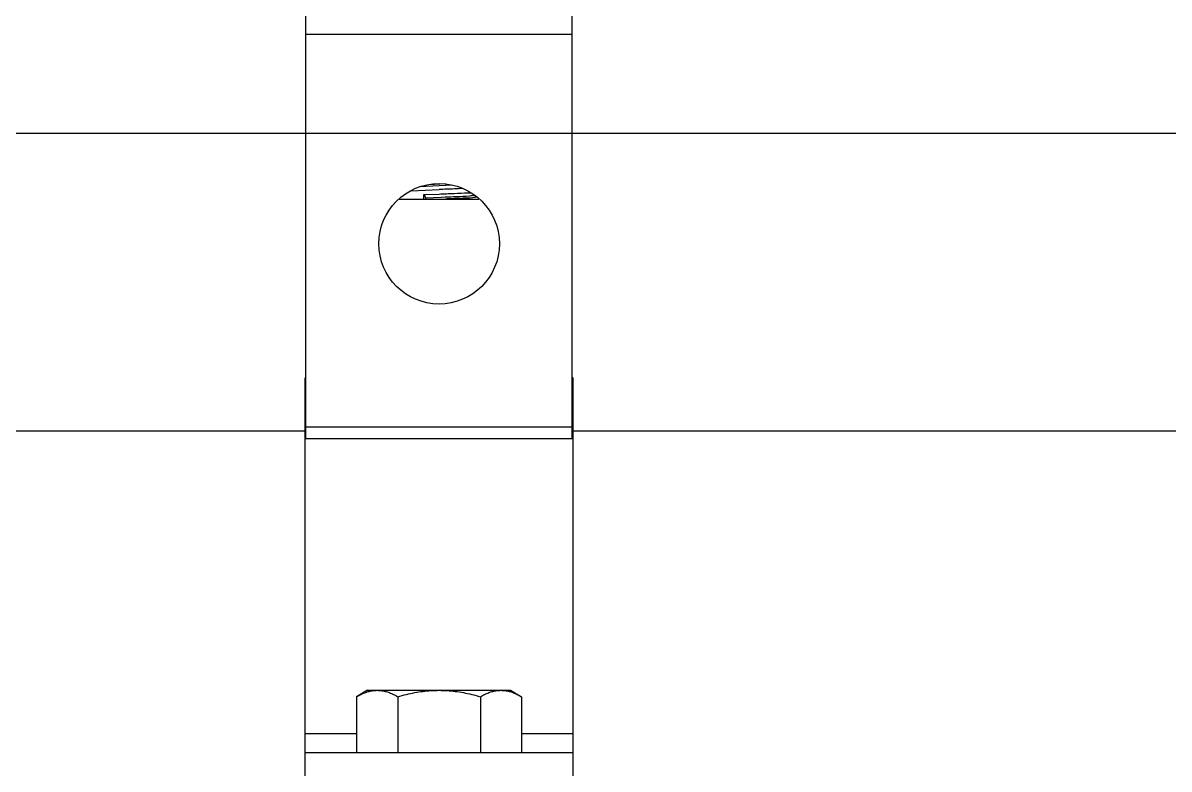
# Model space of a CAD drawing. Extents: x 795723 to 6584336, y 16443136 to 18851075.
# Drawn here: x 1994221 to 1994967, y 17882307 to 17882793 of the extents above; entities that cross this region are included whole.
import ezdxf

# ---------------------------------------------------------------- set-up
doc = ezdxf.new("R2010")
doc.units = 0
doc.header["$LTSCALE"] = 1000
doc.header["$MEASUREMENT"] = 0
doc.layers.add('02___PRT_ALL_AXES', color=7, linetype='Continuous')
doc.layers.add('JZ_0', color=7, linetype='Continuous')

# ---------------------------------------------------------------- blocks, each defined once
blk = doc.blocks.new('抗震大样2')
at = {"color": 3, "linetype": 'Continuous'}
for p, q in [((3892.995629806072, -3734.070923805004), (3892.995629806072, -3336.771231009858)), ((4140.581992366351, -3734.070923805004), (4140.581992366351, -3336.771231009858)), ((3892.995629806072, -3357.957312370883), (4140.581992366351, -3357.957312370883)), ((3892.995629806072, -3677.410186214838), (3892.16480308678, -3677.410186214838)), ((3892.16480308678, -4026.357408607379), (3892.16480308678, -3677.415757320588)), ((4141.412819085177, -3677.410186214838), (4140.581992366351, -3677.410186214838)), ((4141.412819085177, -4026.357408607379), (4141.412819085177, -3677.415757320588)), ((3892.995629806072, -3723.126221344806), (4140.581992366351, -3723.126221344806)), ((3892.995629806072, -3734.070923805004), (4140.581992366351, -3734.070923805004)), ((3940.040326231159, -4008.61432951293), (3892.16480308678, -4008.61432951293)), ((4141.412819085177, -4008.61432951293), (4093.537295941263, -4008.61432951293))]:
    blk.add_line(p, q, dxfattribs=at)
at = {"color": 133, "linetype": 'Continuous'}
for p, q in [((3990.972778920084, -3503.424883278785), (4016.788811084814, -3502.369706051657)), ((4029.088005738333, -3498.449416937307), (3998.74784604134, -3499.86470550322)), ((4002.735000459012, -3507.090708607109), (4004.186048550066, -3507.030786651187)), ((4002.735000459012, -3507.090708607109), (4004.357794722542, -3510.41401549452)), ((4002.735000459012, -3511.244842210552), (4002.735000459012, -3507.090708607109)), ((4004.186048550066, -3507.030786651187), (4016.788811084814, -3506.523839655798)), ((4022.695564469323, -3497.101933773141), (4007.137733202893, -3497.842255872209)), ((3979.725117655005, -3511.244842210552), (4053.852504516952, -3511.244842210552)), ((4018.652100728825, -3509.763305354863), (4004.357794722542, -3510.41401549452)), ((4004.357794722542, -3510.41401549452), (4004.357794722542, -3511.244842210552)), ((4022.562124559656, -3509.570553721394), (4018.652100728825, -3509.763305354863))]:
    blk.add_line(p, q, dxfattribs=at)
for points, start_tangent, end_tangent in [([(4038.77733646147, -3501.411674615461), (4031.030375919305, -3501.795046183979), (4016.788811084814, -3502.369706051657)], (-0.9989735431554455, -0.04529746213040179), (-0.9992093669211513, -0.03975727678089208)), ([(4016.788811084814, -3506.523839655798), (4030.794513062574, -3505.958965466591), (4043.674033946358, -3505.393990838667), (4046.049288405105, -3505.344863017555)], (0.9992093668997287, 0.03975727731929883), (0.9998057470307163, 0.01970959675770374)), ([(4050.289298869669, -3507.902685697656), (4045.140914976131, -3508.461885042256), (4032.747653998435, -3509.112595182378), (4022.562124559656, -3509.570553721394)], (-0.9964434837455963, -0.08426377454718947), (-0.9987624547412324, -0.04973488714441741)), ([(4052.010802200995, -3509.379555058898), (4048.011188745499, -3509.948225040454), (4036.361593824346, -3510.596533630742), (4022.639461151324, -3511.244842210552)], (-0.9952166330174596, -0.09769264744795962), (-0.9989717251310297, -0.04533753840621121))]:
    blk.add_spline(points, degree=3, dxfattribs=dict(at, start_tangent=start_tangent, end_tangent=end_tangent))
at = {"layer": '02___PRT_ALL_AXES', "color": 1, "linetype": 'Continuous'}
for p, q in [((3892.16480308678, -3727.259789408185), (568.8579230867326, -3727.259789408185)), ((8877.125123086851, -3727.259789408185), (4141.412819085177, -3727.259789408185))]:
    blk.add_line(p, q, dxfattribs=at)
at = {"layer": '02___PRT_ALL_AXES', "color": 3, "linetype": 'Continuous'}
for p, q in [((3950.322673487477, -3968.199538217625), (3940.040326231159, -3974.136054183356)), ((3940.040326231159, -3974.136054183356), (3940.040326231159, -4026.357408607379)), ((3950.322673487477, -3968.199538217625), (4083.254948684946, -3968.199538217625)), ((3978.414568638895, -3974.136054183356), (3978.414568638895, -4026.357408607379)), ((4055.163053533062, -3974.136054183356), (4055.163053533062, -4026.357408607379)), ((4083.254948684946, -3968.199538217625), (4093.537295941263, -3974.136054183356)), ((4093.537295941263, -3974.136054183356), (4093.537295941263, -4026.357408607379)), ((3892.16480308678, -4076.207011810504), (3892.16480308678, -4026.357408607379)), ((4141.412819085177, -4026.357408607379), (3892.16480308678, -4026.357408607379)), ((4141.412819085177, -4076.207011810504), (4141.412819085177, -4026.357408607379))]:
    blk.add_line(p, q, dxfattribs=at)
blk.add_circle((4016.788811084814, -3552.786178217502), 56.08080360000001, dxfattribs=at)
for points, start_tangent, end_tangent in [([(3940.040326231159, -3974.136054183356), (3944.041848885827, -3972.015962432604), (3947.900947568007, -3970.367067826912), (3950.713875391521, -3969.438729639165)], (0.866025403424822, 0.5000000006228741), (0.9613033100494018, 0.2754921887968214)), ([(3950.713875391521, -3969.438729639165), (3951.692096339539, -3969.173626999138), (3955.461282454431, -3968.445167350117), (3959.227447890211, -3968.199538174551)], (0.9613033101024352, 0.2754921886117668), (1, 0)), ([(3959.227447890211, -3968.199538174551), (3962.992990456987, -3968.445086512715), (3966.761829040013, -3969.173379500629), (3970.553160882555, -3970.366774880327), (3974.413206874393, -3972.016039659036), (3978.414568638895, -3974.136054183356)], (0.9999999999995203, -9.79597687859402e-07), (0.8660254038441815, -0.4999999998965227)), ([(3978.414568638895, -3974.136054183356), (3986.417613985948, -3972.015962432604), (3994.135811393615, -3970.367067826912), (4001.718108893838, -3969.173626999138), (4009.256481123157, -3968.445167350117), (4016.788812038489, -3968.199538174551)], (0.9607689227527728, 0.2773500983819483), (1, 0)), ([(4016.788812038489, -3968.199538174551), (4024.319911628496, -3968.445087437052), (4031.857585218269, -3969.17338086525), (4039.440245290287, -3970.366776255891), (4047.160333783366, -3972.016040572198), (4055.163053533062, -3974.136054183356)], (0.9999999999996759, -8.050867088673021e-07), (0.9607689228814897, -0.2773500979360596)), ([(4055.163053533062, -3974.136054183356), (4059.16457618773, -3972.015962432604), (4063.02367486991, -3970.367067826912), (4066.814823639113, -3969.173626999138), (4070.584009756334, -3968.445167350117), (4074.35017523542, -3968.199538174551)], (0.8660254036436069, 0.5000000002439279), (1, 0)), ([(4074.35017523542, -3968.199538174551), (4078.11572502926, -3968.445087437052), (4081.88456182275, -3969.17338086525), (4085.675891838968, -3970.366776255891), (4089.535936083645, -3972.016040572198), (4093.537295941263, -3974.136054183356)], (0.9999999999987048, -1.609485139710582e-06), (0.8660254033329091, -0.5000000007820723))]:
    blk.add_spline(points, degree=3, dxfattribs=dict(at, start_tangent=start_tangent, end_tangent=end_tangent))

msp = doc.modelspace()

# ---------------------------------------------------------------- linework, layer by layer
at = {"layer": 'JZ_0', "color": 8}
msp.add_line((1981494.831187989, 17882721.31543197), (1998727.81972628, 17882721.31543197), dxfattribs=at)

# ---------------------------------------------------------------- block references
at = {"xscale": 0.7, "yscale": 0.7, "zscale": 0.7}
msp.add_blockref('抗震大样2', (1991679.817221123, 17885136.19507506), dxfattribs=at)

doc.saveas('drawing.dxf')
